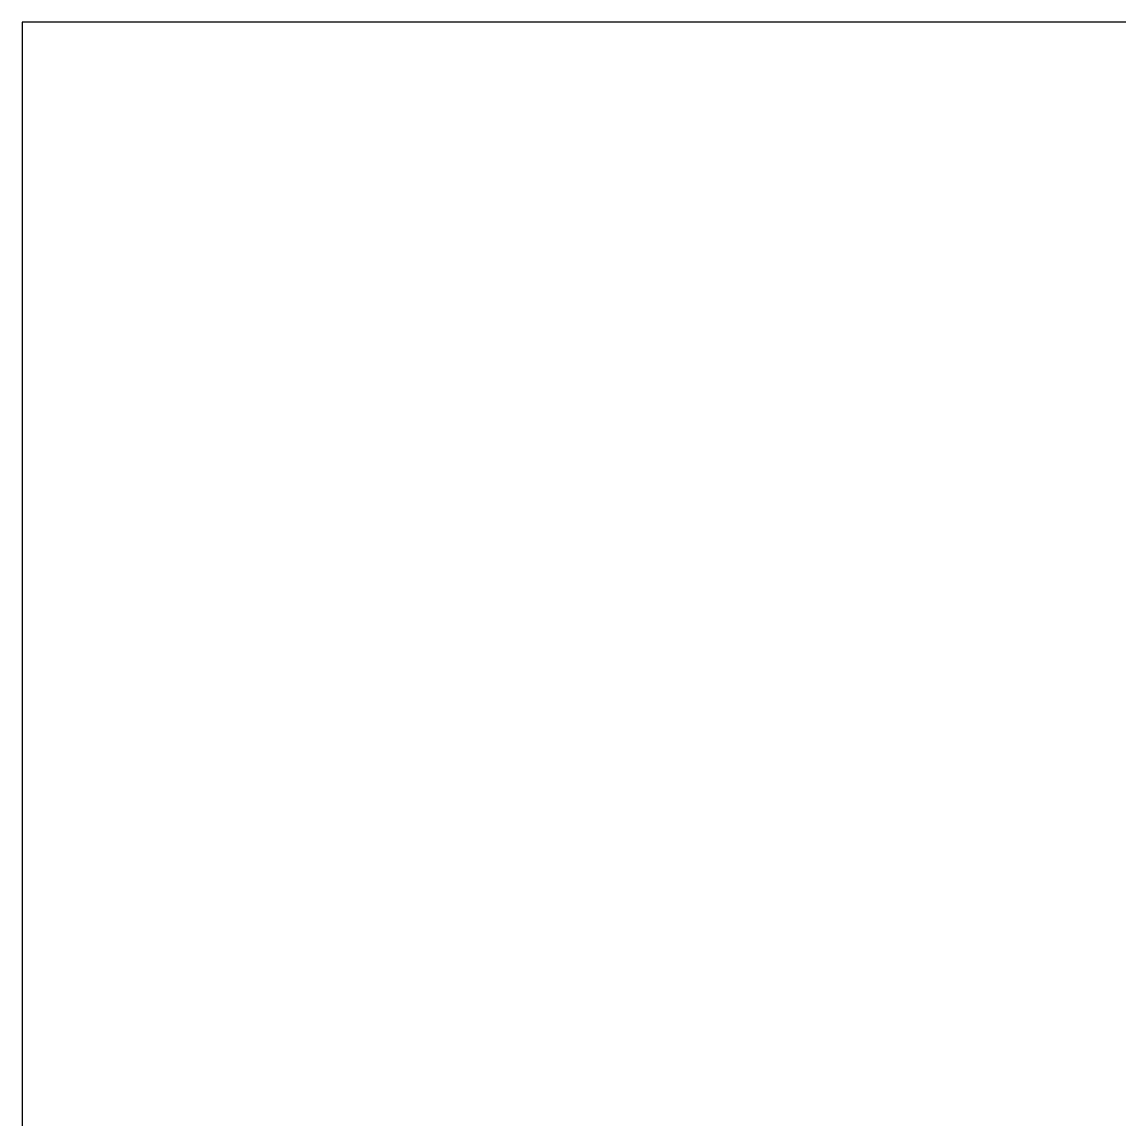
# Model space of a CAD drawing. Header units: millimetres. Extents: x 0 to 1, y 0 to 1.
import ezdxf

# ---------------------------------------------------------------- set-up
doc = ezdxf.new("R2010")
doc.units = ezdxf.units.MM

msp = doc.modelspace()

# ---------------------------------------------------------------- linework, layer by layer
at = {"invisible_edges": 3}
msp.add_3dface([(0, 0), (1, 0), (1, 1, 1), (0, 1, 1)], dxfattribs=at)

doc.saveas('drawing.dxf')
